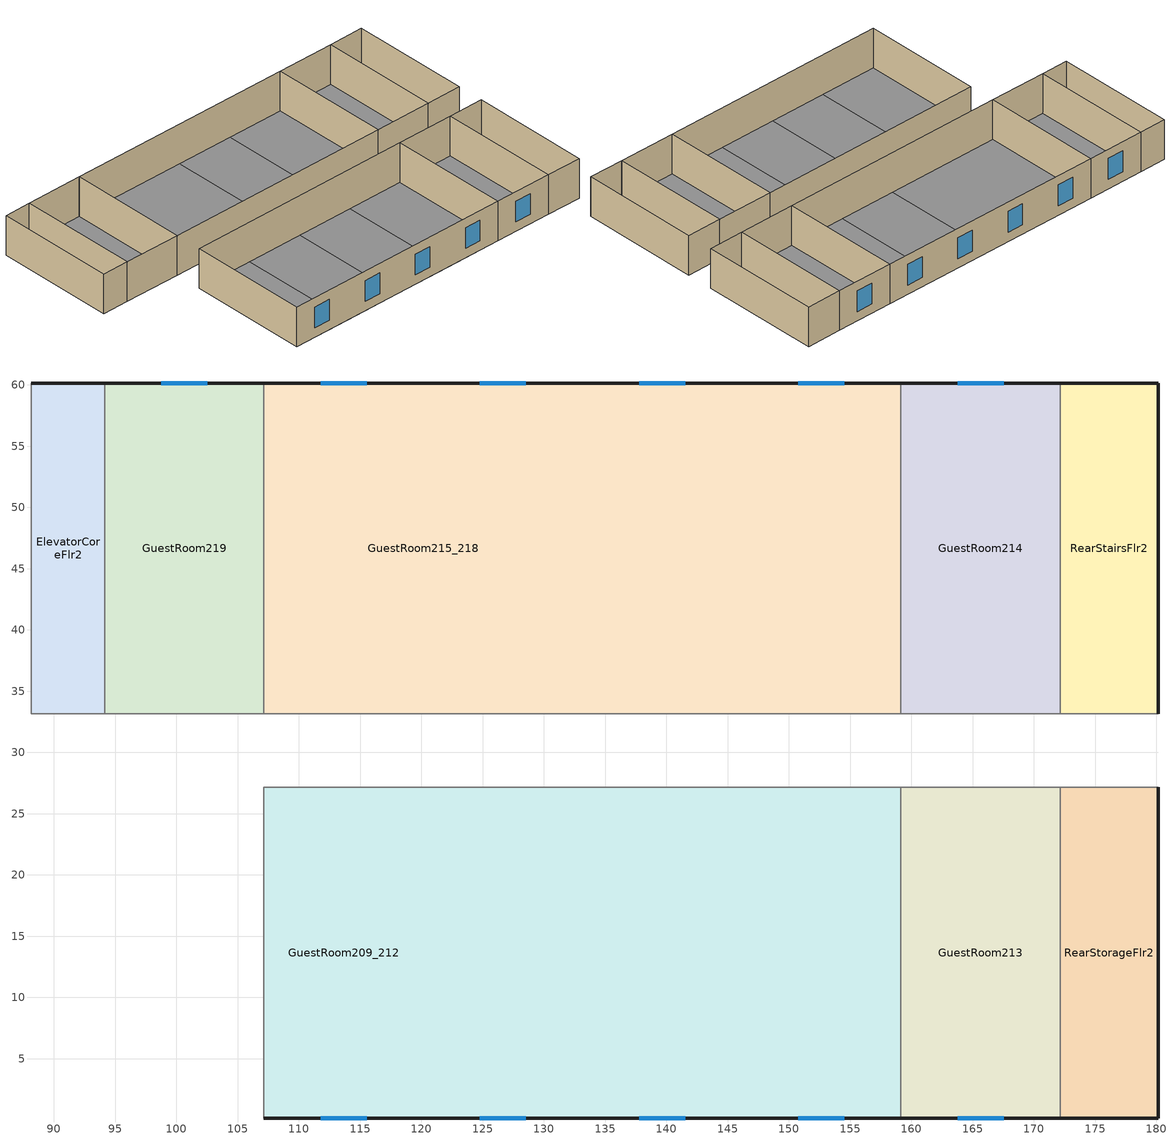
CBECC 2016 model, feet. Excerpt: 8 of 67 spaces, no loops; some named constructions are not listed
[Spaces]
RearStairsFlr2
 floor to RearStairsFlr1 (NACM_Interior Floor): 180.16,60.16 180.16,33.16 172.16,33.16 172.16,60.16 z11
 wall outside (NACM_Mtl Framed Wall): 180.16,33.16 180.16,60.16 172.16,60.16 z11:20
 wall to CorridorFlr2 (NACM_Interior Wall): 172.16,33.16 180.16,33.16 z11:20
 wall to GuestRoom214 (NACM_Interior Wall): 172.16,60.16 172.16,33.16 z11:20
GuestRoom209_212
 floor to KitchenFlr1 (NACM_Interior Floor): 120.16,27.16 120.16,0.16 107.16,0.16 107.16,27.16 z11
 floor to MechanicalRoomFlr1 (NACM_Interior Floor): 133.16,27.16 133.16,0.16 120.16,0.16 120.16,27.16 z11
 floor to GuestRoom101 (NACM_Interior Floor): 146.16,27.16 146.16,0.16 133.16,0.16 133.16,27.16 z11
 floor to GuestRoom102 (NACM_Interior Floor): 159.16,27.16 159.16,0.16 146.16,0.16 146.16,27.16 z11
 wall outside (NACM_Mtl Framed Wall): 107.16,0.16 159.16,0.16 z11:20
 wall to CorridorFlr2 (NACM_Interior Wall): 159.16,27.16 107.16,27.16 z11:20
 wall to GuestRoom206_208 (NACM_Interior Wall): 107.16,27.16 107.16,0.16 z11:20
 wall to GuestRoom213 (NACM_Interior Wall): 159.16,0.16 159.16,27.16 z11:20
 window (Window Res Operable): 111.79,0.16 115.53,0.16 / 124.79,0.16 128.53,0.16 / 137.79,0.16 141.53,0.16 / 150.79,0.16 154.53,0.16 z13.13:17.87
GuestRoom213
 floor to GuestRoom103 (NACM_Interior Floor): 172.16,27.16 172.16,0.16 159.16,0.16 159.16,27.16 z11
 wall outside (NACM_Mtl Framed Wall): 159.16,0.16 172.16,0.16 z11:20
 wall to CorridorFlr2 (NACM_Interior Wall): 172.16,27.16 159.16,27.16 z11:20
 wall to RearStorageFlr2 (NACM_Interior Wall): 172.16,0.16 172.16,27.16 z11:20
 window (Window Res Operable): 163.79,0.16 167.53,0.16 z13.13:17.87
RearStorageFlr2
 floor to RearStorageFlr1 (NACM_Interior Floor): 180.16,27.16 180.16,0.16 172.16,0.16 172.16,27.16 z11
 wall outside (NACM_Mtl Framed Wall): 172.16,0.16 180.16,0.16 180.16,27.16 z11:20
 wall to CorridorFlr2 (NACM_Interior Wall): 180.16,27.16 172.16,27.16 z11:20
GuestRoom214
 floor to GuestRoom104 (NACM_Interior Floor): 172.16,60.16 172.16,33.16 159.16,33.16 159.16,60.16 z11
 wall outside (NACM_Mtl Framed Wall): 172.16,60.16 159.16,60.16 z11:20
 wall to CorridorFlr2 (NACM_Interior Wall): 159.16,33.16 172.16,33.16 z11:20
 wall to GuestRoom215_218 (NACM_Interior Wall): 159.16,60.16 159.16,33.16 z11:20
 window (Window Res Operable): 167.53,60.16 163.79,60.16 z13.13:17.87
GuestRoom215_218
 floor to GuestRoom105 (NACM_Interior Floor): 159.16,60.16 159.16,33.16 146.16,33.16 146.16,60.16 z11
 floor to EmployeeLoungeFlr1 (NACM_Interior Floor): 146.16,60.16 146.16,33.16 133.16,33.16 133.16,60.16 z11
 floor to LaundryRoomFlr1 (NACM_Interior Floor): 133.16,60.16 133.16,33.16 107.16,33.16 107.16,60.16 z11
 wall outside (NACM_Mtl Framed Wall): 159.16,60.16 107.16,60.16 z11:20
 wall to CorridorFlr2 (NACM_Interior Wall): 107.16,33.16 159.16,33.16 z11:20
 wall to GuestRoom219 (NACM_Interior Wall): 107.16,60.16 107.16,33.16 z11:20
 window (Window Res Operable): 154.53,60.16 150.79,60.16 / 141.53,60.16 137.79,60.16 / 128.53,60.16 124.79,60.16 / 115.53,60.16 111.79,60.16 z13.13:17.87
GuestRoom219
 floor to LaundryRoomFlr1 (NACM_Interior Floor): 107.16,60.16 107.16,33.16 94.16,33.16 94.16,60.16 z11
 wall outside (NACM_Mtl Framed Wall): 107.16,60.16 94.16,60.16 z11:20
 wall to CorridorFlr2 (NACM_Interior Wall): 94.16,33.16 107.16,33.16 z11:20
 wall to ElevatorCoreFlr2 (NACM_Interior Wall): 94.16,60.16 94.16,33.16 z11:20
 window (Window Res Operable): 102.53,60.16 98.79,60.16 z13.13:17.87
ElevatorCoreFlr2
 floor to ElevatorCoreFlr1 (NACM_Interior Floor): 94.16,60.16 94.16,33.16 88.16,33.16 88.16,60.16 z11
 wall outside (NACM_Mtl Framed Wall): 94.16,60.16 88.16,60.16 z11:20
 wall to CorridorFlr2 (NACM_Interior Wall): 88.16,60.16 88.16,33.16 94.16,33.16 z11:20
[SchDay] Type=Fraction
Name | Hr
ResidentialLivingServiceHotWaterSun; ResidentialLivingServiceHotWaterWD; ResidentialLivingServiceHotWaterSat | ( 0, 0, 0, 0.05, 0.05, 0.05, 0.8, 0.7, 0.5, 0.4, 0.25, 0.25, 0.25, 0.25, 0.5, 0.6, 0.7, 0.7, 0.4, 0.25, 0.2, 0.2, 0.05, 0.05 )
ResidentialLivingOccupancySun; ResidentialLivingOccupancyWD; ResidentialLivingOccupancySat | ( 0.9, 0.9, 0.9, 0.9, 0.9, 0.9, 0.7, 0.4, 0.4, 0.2, 0.2, 0.2, 0.2, 0.2, 0.2, 0.3, 0.5, 0.5, 0.5, 0.7, 0.7, 0.8, 0.9, 0.9 )
ResidentialLivingLightsSun; ResidentialLivingLightsWD; ResidentialLivingLightsSat; ResidentialLivingReceptacleSun; ResidentialLivingReceptacleWD; ResidentialLivingReceptacleSat | ( 0.1, 0.1, 0.1, 0.1, 0.1, 0.3, 0.45, 0.45, 0.45, 0.45, 0.3, 0.3, 0.3, 0.3, 0.3, 0.3, 0.3, 0.3, 0.6, 0.8, 0.9, 0.8, 0.6, 0.3 )
ResidentialLivingGasEquipSun; ResidentialLivingGasEquipWD; ResidentialLivingGasEquipSat | ( 0, 0, 0, 0, 0, 0, 0.5, 0.5, 0, 0, 0, 0.2, 0.2, 0, 0, 0, 0.5, 0.5, 0.5, 0, 0, 0, 0, 0 )
